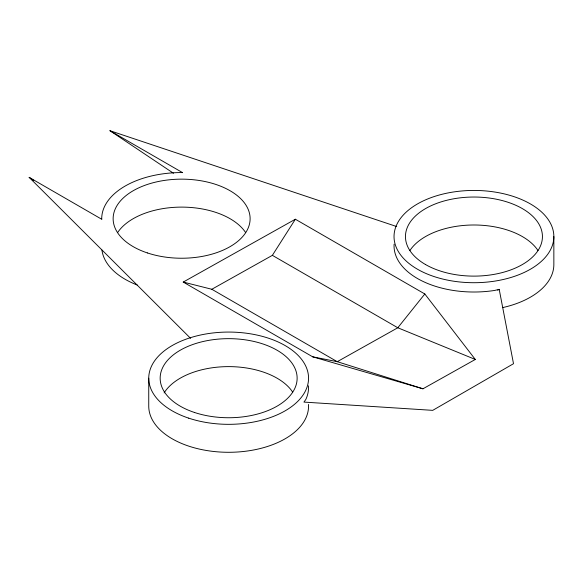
<?xml version="1.0" encoding="UTF-8"?>
<svg xmlns="http://www.w3.org/2000/svg" width="583" height="583" viewBox="0 0 583 583"><rect width="100%" height="100%" fill="white"/><g stroke="black" fill="none" stroke-linecap="round" stroke-linejoin="round"><path stroke-width="0.87" d="M183.222 282.07L211.826 289.27L272.363 255.347L295.355 219.23L424.825 293.978L475.298 359.456L422.952 388.795L312.685 356.818L183.222 282.07L295.355 219.23M424.825 293.978L397.795 327.763L337.258 361.686L312.685 356.818M497.678 290.217L499.201 289.35L513.514 363.705L432.724 410.352L303.932 402.095L305.827 399.45A79.9 46.13 0 0 0 308.494 385.8M499.201 289.35L494.624 290.443A79.9 46.13 0 0 1 394.101 244.175M422.952 388.795L337.258 361.686L211.826 289.27M173.479 173.26L109.947 130.709L396.71 226.561M475.298 359.456L397.795 327.763L272.363 255.347M109.947 130.709L182.559 172.634L181.626 172.561A79.9 46.13 0 0 0 101.719 218.691L101.872 219.339L29.15 177.356L190.597 338.359M29.15 177.356L33.646 180.366M553.85 236.574A79.9 46.13 0 0 1 433.992 276.531A79.9 46.13 0 0 1 433.992 196.624A79.9 46.13 0 0 1 553.85 236.574L553.85 264.536A79.9 46.13 0 0 1 502.75 307.569M148.745 378.199L148.745 406.162A79.9 46.13 0 0 0 230.132 452.284A79.9 46.13 0 0 0 308.494 404.449M117.584 232.639A68.488 39.542 0 0 1 181.626 207.111A68.488 39.542 0 0 1 245.669 232.639M137.253 285.021A79.9 46.13 0 0 1 101.945 250.092M409.907 250.522A68.488 39.542 0 0 1 473.95 224.994A68.488 39.542 0 0 1 537.985 250.522M164.129 392.898A68.488 39.542 0 0 1 227.953 366.62A68.488 39.542 0 0 1 292.688 392.148M147.382 252.935A68.488 39.542 0 0 0 250.114 218.691A68.488 39.542 0 0 0 147.382 184.447A68.488 39.542 0 0 0 147.382 252.935M425.517 264.536A68.488 39.542 0 0 0 540.098 246.813A68.488 39.542 0 0 0 456.219 198.38A68.488 39.542 0 0 0 425.517 264.536M194.401 412.443A68.488 39.542 0 0 0 297.133 378.199A68.488 39.542 0 0 0 194.401 343.955A68.488 39.542 0 0 0 194.401 412.443M188.695 418.149A79.9 46.13 0 0 0 308.553 378.199A79.9 46.13 0 0 0 188.695 338.249A79.9 46.13 0 0 0 188.695 418.149"/></g></svg>
